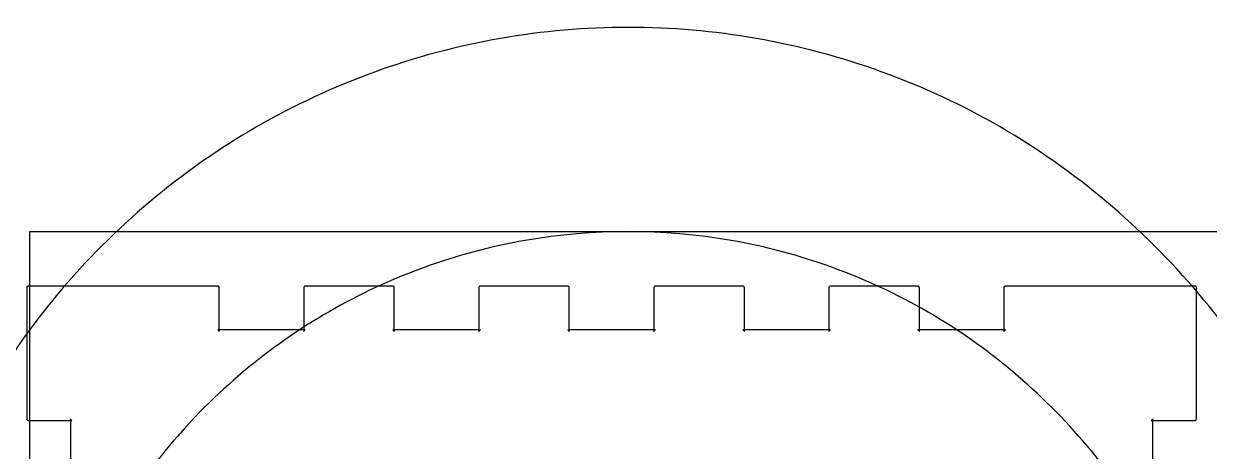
# Model space of a CAD drawing. Extents: x 1 to 406, y -9689 to -9382.
# Drawn here: x 82.2 to 163.5, y -9411.2 to -9381.8 of the extents above; entities that cross this region are included whole.
import ezdxf

# ---------------------------------------------------------------- set-up
doc = ezdxf.new("R2010")
doc.units = 0
doc.layers.get('0').update_dxf_attribs({"linetype": 'CONTINUOUS'})

msp = doc.modelspace()

# ---------------------------------------------------------------- linework, layer by layer
at = {"color": 7}
msp.add_lwpolyline([(82.664295, -9396.097823), (164.714154, -9396.097823), (164.714154, -9478.147683), (82.664295, -9478.147683)], close=True, dxfattribs=at)
for points in [[(82.449218, -9399.9492), (82.449218, -9402.9492), (82.449218, -9408.9492)], [(95.550781, -9399.8477), (85.550781, -9399.8477), (82.550781, -9399.8477)], [(95.652343, -9402.9492), (95.652343, -9399.9492)], [(101.44922, -9399.9492), (101.44922, -9402.9492)], [(107.55078, -9399.8477), (101.55078, -9399.8477)], [(107.65234, -9402.9492), (107.65234, -9399.9492)], [(113.44922, -9399.9492), (113.44922, -9402.9492)], [(119.55078, -9399.8477), (113.55078, -9399.8477)], [(119.65234, -9402.9492), (119.65234, -9399.9492)], [(125.44922, -9399.9492), (125.44922, -9402.9492)], [(131.55078, -9399.8477), (125.55078, -9399.8477)], [(131.65234, -9402.9492), (131.65234, -9399.9492)], [(137.44922, -9399.9492), (137.44922, -9402.9492)], [(143.55078, -9399.8477), (137.55078, -9399.8477)], [(143.65234, -9402.9492), (143.65234, -9399.9492)], [(149.44922, -9399.9492), (149.44922, -9402.9492)], [(162.55078, -9399.8477), (159.55078, -9399.8477), (149.55078, -9399.8477)], [(162.65234, -9408.9492), (162.65234, -9402.9492), (162.65234, -9399.9492)], [(101.55078, -9402.8477), (95.550781, -9402.8477)], [(113.55078, -9402.8477), (107.55078, -9402.8477)], [(125.55078, -9402.8477), (119.55078, -9402.8477)], [(137.55078, -9402.8477), (131.55078, -9402.8477)], [(149.55078, -9402.8477), (143.55078, -9402.8477)], [(82.550781, -9409.0508), (85.550781, -9409.0508)], [(85.449218, -9408.9492), (85.449218, -9414.9492)], [(159.55078, -9409.0508), (162.55078, -9409.0508)], [(159.65234, -9414.9492), (159.65234, -9408.9492)]]:
    msp.add_lwpolyline(points, dxfattribs=at)
for points, knots in [([(174.678519, -9433.072518), (174.069414, -9439.032811), (172.85992, -9450.868098), (163.476223, -9466.508611), (149.736904, -9478.136922), (132.723344, -9484.30419), (114.670038, -9484.30419), (97.680307, -9478.136922), (83.845844, -9466.508611), (74.815656, -9450.868098), (71.662767, -9433.072518), (74.815656, -9415.276938), (83.845844, -9399.636425), (97.680307, -9388.008114), (114.670038, -9381.840845), (132.723344, -9381.840845), (149.736904, -9388.008114), (163.476223, -9399.636425), (172.85992, -9415.276938), (174.069414, -9427.112224), (174.678519, -9433.072518)], [0, 0, 0, 0, 17.790147, 35.32569, 53.115837, 70.905984, 88.441526, 106.231673, 124.021821, 141.557363, 159.34751, 177.137657, 194.6732, 212.463347, 230.253494, 247.789036, 265.579184, 283.369331, 300.904873, 318.69502, 318.69502, 318.69502, 318.69502]), ([(164.714158, -9437.122752), (164.223994, -9441.919167), (163.250681, -9451.443353), (155.699357, -9464.029712), (144.642942, -9473.387339), (130.951654, -9478.350313), (116.423654, -9478.350313), (102.751541, -9473.387339), (91.618562, -9464.029712), (84.351717, -9451.443353), (81.814499, -9437.122752), (84.351717, -9422.802151), (91.618562, -9410.215792), (102.751541, -9400.858165), (116.423654, -9395.895191), (130.951654, -9395.895191), (144.642942, -9400.858165), (155.699357, -9410.215792), (163.250681, -9422.802151), (164.223994, -9432.326337), (164.714158, -9437.122752)], [0, 0, 0, 0, 14.316229, 28.427571, 42.743801, 57.06003, 71.171372, 85.487601, 99.803831, 113.915172, 128.231402, 142.547631, 156.658973, 170.975202, 185.291432, 199.402773, 213.719003, 228.035232, 242.146574, 256.462803, 256.462803, 256.462803, 256.462803]), ([(82.550781, -9399.8477), (82.53324, -9399.85036), (82.498496, -9399.855629), (82.457448, -9399.895523), (82.45201, -9399.930988), (82.449218, -9399.9492)], [0, 0, 0, 0, 0.052359, 0.103711, 0.157913, 0.157913, 0.157913, 0.157913]), ([(95.652343, -9399.9492), (95.6497, -9399.931611), (95.644475, -9399.896831), (95.604474, -9399.855827), (95.569009, -9399.850459), (95.550781, -9399.8477)], [0, 0, 0, 0, 0.052475, 0.103763, 0.157998, 0.157998, 0.157998, 0.157998]), ([(101.55078, -9399.8477), (101.533238, -9399.85036), (101.498493, -9399.855627), (101.457447, -9399.895524), (101.452011, -9399.930989), (101.44922, -9399.9492)], [0, 0, 0, 0, 0.052363, 0.103712, 0.157913, 0.157913, 0.157913, 0.157913]), ([(107.65234, -9399.9492), (107.649695, -9399.931611), (107.644464, -9399.89683), (107.604462, -9399.855832), (107.569002, -9399.85046), (107.55078, -9399.8477)], [0, 0, 0, 0, 0.052477, 0.103769, 0.15799, 0.15799, 0.15799, 0.15799]), ([(113.55078, -9399.8477), (113.533238, -9399.85036), (113.498493, -9399.855627), (113.457447, -9399.895524), (113.452011, -9399.930989), (113.44922, -9399.9492)], [0, 0, 0, 0, 0.052363, 0.103712, 0.157913, 0.157913, 0.157913, 0.157913]), ([(119.65234, -9399.9492), (119.649695, -9399.931611), (119.644464, -9399.89683), (119.604462, -9399.855832), (119.569002, -9399.85046), (119.55078, -9399.8477)], [0, 0, 0, 0, 0.052477, 0.103769, 0.15799, 0.15799, 0.15799, 0.15799]), ([(125.55078, -9399.8477), (125.533238, -9399.85036), (125.498493, -9399.855627), (125.457447, -9399.895524), (125.452011, -9399.930989), (125.44922, -9399.9492)], [0, 0, 0, 0, 0.052363, 0.103712, 0.157913, 0.157913, 0.157913, 0.157913]), ([(131.65234, -9399.9492), (131.649695, -9399.931611), (131.644464, -9399.89683), (131.604462, -9399.855832), (131.569002, -9399.85046), (131.55078, -9399.8477)], [0, 0, 0, 0, 0.052477, 0.103769, 0.15799, 0.15799, 0.15799, 0.15799]), ([(137.55078, -9399.8477), (137.533238, -9399.85036), (137.498493, -9399.855627), (137.457447, -9399.895524), (137.452011, -9399.930989), (137.44922, -9399.9492)], [0, 0, 0, 0, 0.052363, 0.103712, 0.157913, 0.157913, 0.157913, 0.157913]), ([(143.65234, -9399.9492), (143.649695, -9399.931611), (143.644464, -9399.89683), (143.604462, -9399.855832), (143.569002, -9399.85046), (143.55078, -9399.8477)], [0, 0, 0, 0, 0.052477, 0.103769, 0.15799, 0.15799, 0.15799, 0.15799]), ([(149.55078, -9399.8477), (149.533238, -9399.85036), (149.498493, -9399.855627), (149.457447, -9399.895524), (149.452011, -9399.930989), (149.44922, -9399.9492)], [0, 0, 0, 0, 0.052363, 0.103712, 0.157913, 0.157913, 0.157913, 0.157913]), ([(162.65234, -9399.9492), (162.649695, -9399.931611), (162.644464, -9399.89683), (162.604462, -9399.855832), (162.569002, -9399.85046), (162.55078, -9399.8477)], [0, 0, 0, 0, 0.052477, 0.103769, 0.15799, 0.15799, 0.15799, 0.15799]), ([(95.550781, -9402.8477), (95.568322, -9402.85036), (95.603066, -9402.855629), (95.644113, -9402.895523), (95.649551, -9402.930989), (95.652343, -9402.9492)], [0, 0, 0, 0, 0.052359, 0.103711, 0.157913, 0.157913, 0.157913, 0.157913]), ([(101.44922, -9402.9492), (101.451865, -9402.931611), (101.457096, -9402.89683), (101.497098, -9402.855832), (101.532558, -9402.85046), (101.55078, -9402.8477)], [0, 0, 0, 0, 0.052477, 0.103769, 0.15799, 0.15799, 0.15799, 0.15799]), ([(107.55078, -9402.8477), (107.568322, -9402.85036), (107.603067, -9402.855627), (107.644113, -9402.895524), (107.649549, -9402.930989), (107.65234, -9402.9492)], [0, 0, 0, 0, 0.052363, 0.103712, 0.157913, 0.157913, 0.157913, 0.157913]), ([(113.44922, -9402.9492), (113.451865, -9402.931611), (113.457096, -9402.89683), (113.497098, -9402.855832), (113.532558, -9402.85046), (113.55078, -9402.8477)], [0, 0, 0, 0, 0.052477, 0.103769, 0.15799, 0.15799, 0.15799, 0.15799]), ([(119.55078, -9402.8477), (119.568322, -9402.85036), (119.603067, -9402.855627), (119.644113, -9402.895524), (119.649549, -9402.930989), (119.65234, -9402.9492)], [0, 0, 0, 0, 0.052363, 0.103712, 0.157913, 0.157913, 0.157913, 0.157913]), ([(125.44922, -9402.9492), (125.451865, -9402.931611), (125.457096, -9402.89683), (125.497098, -9402.855832), (125.532558, -9402.85046), (125.55078, -9402.8477)], [0, 0, 0, 0, 0.052477, 0.103769, 0.15799, 0.15799, 0.15799, 0.15799]), ([(131.55078, -9402.8477), (131.568322, -9402.85036), (131.603067, -9402.855627), (131.644113, -9402.895524), (131.649549, -9402.930989), (131.65234, -9402.9492)], [0, 0, 0, 0, 0.052363, 0.103712, 0.157913, 0.157913, 0.157913, 0.157913]), ([(137.44922, -9402.9492), (137.451865, -9402.931611), (137.457096, -9402.89683), (137.497098, -9402.855832), (137.532558, -9402.85046), (137.55078, -9402.8477)], [0, 0, 0, 0, 0.052477, 0.103769, 0.15799, 0.15799, 0.15799, 0.15799]), ([(143.55078, -9402.8477), (143.568322, -9402.85036), (143.603067, -9402.855627), (143.644113, -9402.895524), (143.649549, -9402.930989), (143.65234, -9402.9492)], [0, 0, 0, 0, 0.052363, 0.103712, 0.157913, 0.157913, 0.157913, 0.157913]), ([(149.44922, -9402.9492), (149.451865, -9402.931611), (149.457096, -9402.89683), (149.497098, -9402.855832), (149.532558, -9402.85046), (149.55078, -9402.8477)], [0, 0, 0, 0, 0.052477, 0.103769, 0.15799, 0.15799, 0.15799, 0.15799]), ([(82.449218, -9408.9492), (82.451862, -9408.966796), (82.457091, -9409.001593), (82.497073, -9409.042648), (82.532551, -9409.048033), (82.550781, -9409.0508)], [0, 0, 0, 0, 0.052501, 0.103823, 0.158065, 0.158065, 0.158065, 0.158065]), ([(85.550781, -9409.0508), (85.533239, -9409.04814), (85.498487, -9409.04287), (85.457436, -9409.002932), (85.452007, -9408.967435), (85.449218, -9408.9492)], [0, 0, 0, 0, 0.05236, 0.10373, 0.158, 0.158, 0.158, 0.158]), ([(159.65234, -9408.9492), (159.649693, -9408.966796), (159.64446, -9409.001594), (159.604477, -9409.042643), (159.569004, -9409.048032), (159.55078, -9409.0508)], [0, 0, 0, 0, 0.052502, 0.103829, 0.158056, 0.158056, 0.158056, 0.158056]), ([(162.55078, -9409.0508), (162.568323, -9409.04814), (162.603076, -9409.042872), (162.644125, -9409.002931), (162.649552, -9408.967435), (162.65234, -9408.9492)], [0, 0, 0, 0, 0.052364, 0.103731, 0.158, 0.158, 0.158, 0.158])]:
    msp.add_open_spline(points, degree=3, knots=knots, dxfattribs=at)

doc.saveas('drawing.dxf')
